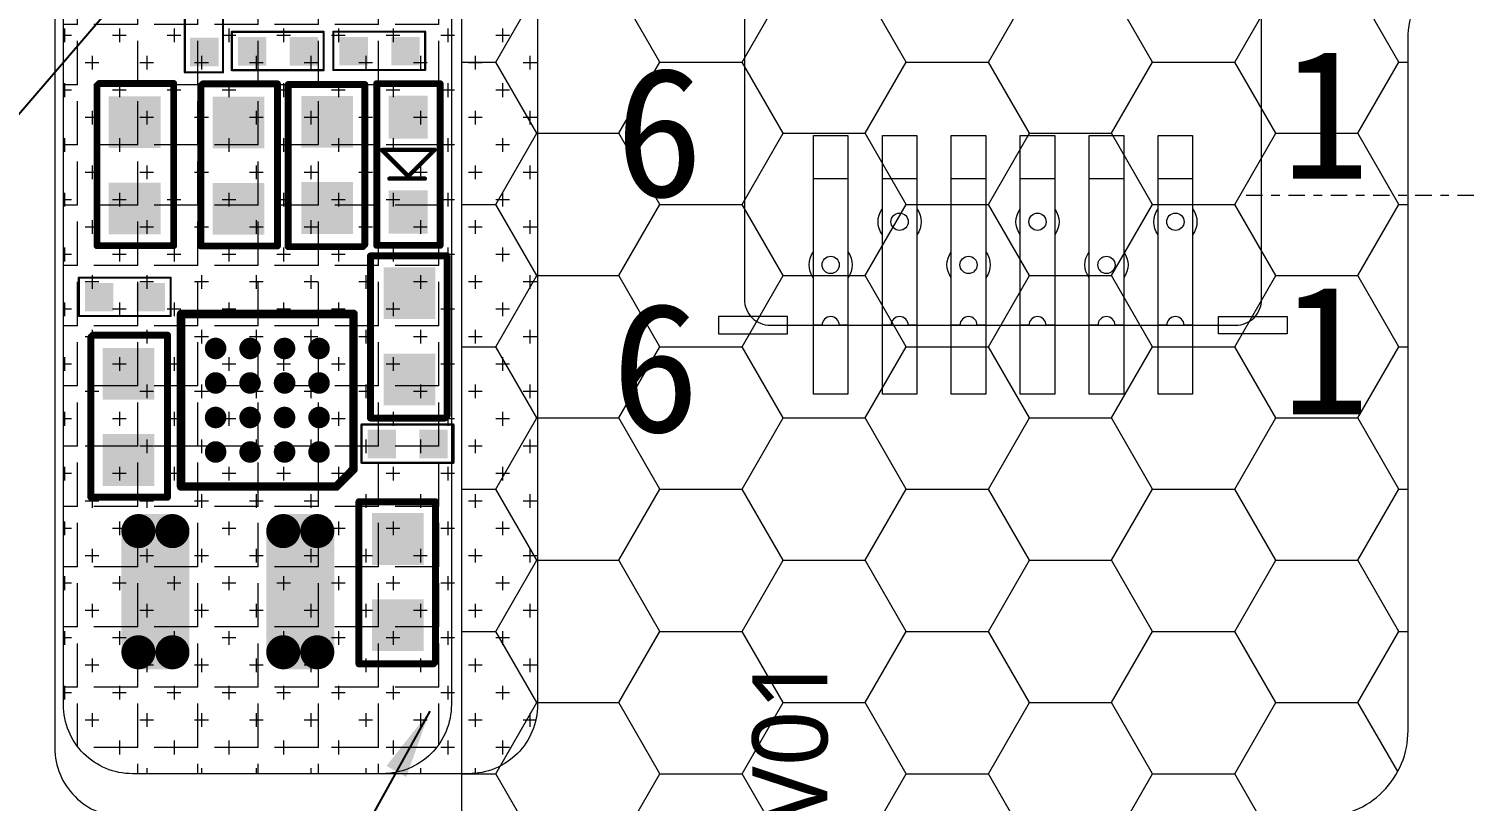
# Model space of a CAD drawing. Header units: millimetres. Extents: x 2674 to 3449, y -296 to 185.
# Drawn here: x 3237.37 to 3254.02, y -189.22 to -180.26 of the extents above; entities that cross this region are included whole.
import ezdxf

# ---------------------------------------------------------------- set-up
doc = ezdxf.new("R2010")
doc.units = ezdxf.units.MM
doc.linetypes.add('CENTER2', pattern=[28.575, 19.05, -3.175, 3.175, -3.175])
doc.layers.get('0').update_dxf_attribs({"lineweight": 5})
doc.layers.get('Defpoints').update_dxf_attribs({"lineweight": 5})
for name, color, linetype, lineweight in [('DIM', 3, 'Continuous', 5), ('EMI', 5, 'Continuous', 5), ('FPC', 50, 'Continuous', 5), ('MFPC', 2, 'Continuous', 5), ('TAPE', 90, 'Continuous', 5), ('TFPC', 50, 'Continuous', 5), ('图框', 7, 'Continuous', 5)]:
    doc.layers.add(name, color=color, linetype=linetype, lineweight=lineweight)
for name, color, linetype in [('TOPLAYER', 1, 'Continuous'), ('TOPOVERLAY', 2, 'Continuous'), ('TOPPASTE', 8, 'Continuous'), ('TOPSOLDER', 216, 'Continuous')]:
    doc.layers.add(name, color=color, linetype=linetype)
doc.styles.add('RD', font='ROMAND.shx', dxfattribs={"width": 0.8})
doc.styles.add('汉字', font='SimSun.ttf')
doc.dimstyles.new('DIM', dxfattribs={"dimtxt": 0.8, "dimasz": 0.8, "dimexe": 0, "dimexo": 0.5, "dimgap": 0.11, "dimtad": 0, "dimzin": 1, "dimdsep": 46, "dimtxsty": 'RD', "dimcen": 0, "dimclrd": 256, "dimclre": 256, "dimclrt": 256, "dimadec": 0, "dimazin": 0, "dimtm": 1e-09, "dimtfac": 1, "dimtofl": 0, "dimtmove": 0, "dimatfit": 3, "dimfxl": 1, "dimlwe": -1, "dimarcsym": 0})
pattern_1 = [(0, (574.946, 0), (0, 6.985), [5.08, -1.905]), (90, (574.946, 0), (-6.985, 4e-16), [5.08, -1.905])]

# ---------------------------------------------------------------- blocks, each defined once
blk = doc.blocks.new('*D258')
at = {"layer": 'Defpoints', "color": 0, "lineweight": 5, "transparency": 16777216}
for p in [(3218.785, -164.577), (3245.244, -164.577), (3251.596, -203.899)]:
    blk.add_point(p, dxfattribs=at)
at = {"layer": 'DIM', "transparency": 16777216}
for p, q in [((3244.744, -164.577), (3218.785, -164.577)), ((3251.096, -203.899), (3218.785, -203.899))]:
    blk.add_line(p, q, dxfattribs=at)
at = {"layer": 'DIM', "lineweight": -2, "transparency": 16777216}
for p, q in [((3218.785, -165.377), (3218.785, -176.927)), ((3218.785, -203.099), (3218.785, -184.507))]:
    blk.add_line(p, q, dxfattribs=at)
at = {"layer": 'DIM', "lineweight": 5, "transparency": 16777216}
for points in [[(3218.651, -165.377), (3218.918, -165.377), (3218.785, -164.577)], [(3218.651, -203.099), (3218.918, -203.099), (3218.785, -203.899)]]:
    blk.add_solid(points, dxfattribs=at)
at = {"layer": 'DIM', "lineweight": 5, "transparency": 16777216, "insert": (3218.785, -180.717), "char_height": 1.2, "attachment_point": 5, "rotation": 90, "style": 'RD'}
blk.add_mtext('39.32±0.5', dxfattribs=at)
blk = doc.blocks.new('R178MQK-026-TFPC-V01-A')
at = {"layer": 'FPC', "lineweight": 5}
for points in [[(2666.455, -183.15, -0.333333), (2666.455, -182.85), (2666.455, -182), (2666.855, -182), (2666.855, -182.85, -0.333333), (2666.855, -183.15), (2666.855, -183.7), (2666.755, -183.7, 1), (2666.555, -183.7), (2666.455, -183.7)], [(2668.055, -183.15, -0.333333), (2668.055, -182.85), (2668.055, -182), (2668.455, -182), (2668.455, -182.85, -0.333333), (2668.455, -183.15), (2668.455, -183.7), (2668.355, -183.7, 1), (2668.155, -183.7), (2668.055, -183.7)], [(2669.655, -183.15, -0.333333), (2669.655, -182.85), (2669.655, -182), (2670.055, -182), (2670.055, -182.85, -0.333333), (2670.055, -183.15), (2670.055, -183.7), (2669.955, -183.7, 1), (2669.755, -183.7), (2669.655, -183.7)]]:
    blk.add_lwpolyline(points, format="xyb", close=True, dxfattribs=at)
for points in [[(2667.28, -183.7), (2667.355, -183.7), (2667.255, -183.7), (2667.255, -182.65, -0.333333), (2667.255, -182.35), (2667.255, -182), (2667.655, -182), (2667.655, -182.35, -0.333333), (2667.655, -182.65), (2667.655, -183.7), (2667.555, -183.7, 1), (2667.355, -183.7)], [(2668.88, -183.7), (2668.955, -183.7), (2668.855, -183.7), (2668.855, -182.65, -0.333333), (2668.855, -182.35), (2668.855, -182), (2669.255, -182), (2669.255, -182.35, -0.333333), (2669.255, -182.65), (2669.255, -183.7), (2669.155, -183.7, 1), (2668.955, -183.7)], [(2670.48, -183.7), (2670.555, -183.7), (2670.455, -183.7), (2670.455, -182.65, -0.333333), (2670.455, -182.35), (2670.455, -182), (2670.855, -182), (2670.855, -182.35, -0.333333), (2670.855, -182.65), (2670.855, -183.7), (2670.755, -183.7, 1), (2670.555, -183.7)]]:
    blk.add_lwpolyline(points, format="xyb", dxfattribs=at)
blk.add_lwpolyline([(2670.83, -183.7), (2670.755, -183.7)], close=True, dxfattribs=at)
for centre in [(2667.455, -182.5), (2669.055, -182.5), (2670.655, -182.5), (2666.655, -183), (2668.255, -183), (2669.855, -183)]:
    blk.add_circle(centre, 0.1, dxfattribs=at)
at = {"layer": 'TFPC'}
blk.add_lwpolyline([(2665.655, -168.62), (2665.655, -183.4, 0.414214), (2665.955, -183.7), (2671.355, -183.7, 0.414214), (2671.655, -183.4), (2671.655, -174.62, -0.414214), (2672.655, -173.62), (2677.46, -173.62, 0.208272)], format="xyb", dxfattribs=at)
at = {"layer": '图框', "color": 1, "lineweight": 5, "style": '汉字'}
for s, p in [('1', (2671.887, -182.001)), ('6', (2664.157, -182.209))]:
    blk.add_text(s, height=1.5, dxfattribs=at).set_placement(p)
blk = doc.blocks.new('0201_3')
at = {"layer": 'TOPLAYER'}
for points in [[(0.164998, -0.165001), (0.164998, 0.165001), (-0.164998, -0.165001), (-0.164998, 0.165001)], [(0.764997, -0.165001), (0.764997, 0.165001), (0.435, -0.165001), (0.435, 0.165001)]]:
    blk.add_solid(points, dxfattribs=at)
at = {"layer": 'TOPOVERLAY', "const_width": 0.025001}
for points in [[(-0.23, -0.217), (-0.23, 0.225999)], [(-0.23, 0.225999), (-0.181, 0.225999)], [(-0.18, 0.225999), (0.836, 0.225999)], [(0.836, -0.217), (0.836, 0.225999)], [(-0.23, -0.217), (0.836, -0.217)]]:
    blk.add_lwpolyline(points, dxfattribs=at)
at = {"layer": 'TOPOVERLAY', "const_width": 0.012499}
for points in [[(-0.23625, 0.225999, 1), (-0.223749, 0.225999, 1)], [(-0.23625, 0.225999, 1), (-0.223749, 0.225999, 1)], [(-0.187251, 0.225999, 1), (-0.174749, 0.225999, 1)], [(-0.186251, 0.225999, 1), (-0.173749, 0.225999, 1)], [(0.829749, 0.225999, 1), (0.842251, 0.225999, 1)], [(0.829749, 0.225999, 1), (0.842251, 0.225999, 1)], [(-0.23625, -0.217, 1), (-0.223749, -0.217, 1)], [(-0.23625, -0.217, 1), (-0.223749, -0.217, 1)], [(0.829749, -0.217, 1), (0.842251, -0.217, 1)], [(0.829749, -0.217, 1), (0.842251, -0.217, 1)]]:
    blk.add_lwpolyline(points, format="xyb", close=True, dxfattribs=at)
at = {"layer": 'TOPPASTE'}
for points in [[(0.164998, -0.165001), (0.164998, 0.165001), (-0.164998, -0.165001), (-0.164998, 0.165001)], [(0.764997, -0.165001), (0.764997, 0.165001), (0.435, -0.165001), (0.435, 0.165001)]]:
    blk.add_solid(points, dxfattribs=at)
at = {"layer": 'TOPSOLDER'}
for points in [[(0.164998, -0.165001), (0.164998, 0.165001), (-0.164998, -0.165001), (-0.164998, 0.165001)], [(0.764997, -0.165001), (0.764997, 0.165001), (0.435, -0.165001), (0.435, 0.165001)]]:
    blk.add_solid(points, dxfattribs=at)
blk = doc.blocks.new('0201_5')
at = {"layer": 'TOPLAYER'}
for points in [[(0.164998, -0.165001), (0.164998, 0.165001), (-0.164998, -0.165001), (-0.164998, 0.165001)], [(0.764997, -0.165001), (0.764997, 0.165001), (0.435, -0.165001), (0.435, 0.165001)]]:
    blk.add_solid(points, dxfattribs=at)
at = {"layer": 'TOPOVERLAY', "const_width": 0.025001}
for points in [[(-0.23, -0.217), (-0.23, 0.225999)], [(-0.23, 0.225999), (-0.181, 0.225999)], [(-0.18, 0.225999), (0.836, 0.225999)], [(0.836, -0.217), (0.836, 0.225999)], [(-0.23, -0.217), (0.836, -0.217)]]:
    blk.add_lwpolyline(points, dxfattribs=at)
at = {"layer": 'TOPOVERLAY', "const_width": 0.012499}
for points in [[(-0.23625, 0.225999, 1), (-0.223749, 0.225999, 1)], [(-0.23625, 0.225999, 1), (-0.223749, 0.225999, 1)], [(-0.187251, 0.225999, 1), (-0.174749, 0.225999, 1)], [(-0.186251, 0.225999, 1), (-0.173749, 0.225999, 1)], [(0.829749, 0.225999, 1), (0.842251, 0.225999, 1)], [(0.829749, 0.225999, 1), (0.842251, 0.225999, 1)], [(-0.23625, -0.217, 1), (-0.223749, -0.217, 1)], [(-0.23625, -0.217, 1), (-0.223749, -0.217, 1)], [(0.829749, -0.217, 1), (0.842251, -0.217, 1)], [(0.829749, -0.217, 1), (0.842251, -0.217, 1)]]:
    blk.add_lwpolyline(points, format="xyb", close=True, dxfattribs=at)
at = {"layer": 'TOPPASTE'}
for points in [[(0.164998, -0.165001), (0.164998, 0.165001), (-0.164998, -0.165001), (-0.164998, 0.165001)], [(0.764997, -0.165001), (0.764997, 0.165001), (0.435, -0.165001), (0.435, 0.165001)]]:
    blk.add_solid(points, dxfattribs=at)
at = {"layer": 'TOPSOLDER'}
for points in [[(0.164998, -0.165001), (0.164998, 0.165001), (-0.164998, -0.165001), (-0.164998, 0.165001)], [(0.764997, -0.165001), (0.764997, 0.165001), (0.435, -0.165001), (0.435, 0.165001)]]:
    blk.add_solid(points, dxfattribs=at)
blk = doc.blocks.new('DIODE_SCHOTTKY_6')
at = {"layer": 'TOPLAYER'}
for points in [[(-0.249999, -0.224998), (0.249999, -0.224998), (-0.249999, 0.224998), (0.249999, 0.224998)], [(0.849998, -0.224998), (1.349997, -0.224998), (0.849998, 0.224998), (1.349997, 0.224998)]]:
    blk.add_solid(points, dxfattribs=at)
at = {"layer": 'TOPOVERLAY'}
for points, const_width in [([(-0.387835, -0.37039), (-0.387835, 0.364609)], 0.08001), ([(1.486865, 0.364609), (-0.387835, 0.364609)], 0.08001), ([(1.486865, -0.37039), (1.486865, 0.364609)], 0.08001), ([(0.686186, -0.001069), (0.380865, 0.304251)], 0.05), ([(0.380865, -0.30639), (0.380865, 0.304251)], 0.05), ([(0.713064, -0.19479), (0.713064, 0.218011)], 0.05), ([(0.379265, -0.30799), (0.686186, -0.001069)], 0.05), ([(1.486865, -0.37039), (-0.387835, -0.37039)], 0.08001)]:
    blk.add_lwpolyline(points, dxfattribs=dict(at, const_width=const_width))
for points, const_width in [([(-0.407838, 0.364609, 1), (-0.367833, 0.364609, 1)], 0.040005), ([(-0.407838, 0.364609, 1), (-0.367833, 0.364609, 1)], 0.040005), ([(1.466863, 0.364609, 1), (1.506868, 0.364609, 1)], 0.040005), ([(1.466863, 0.364609, 1), (1.506868, 0.364609, 1)], 0.040005), ([(0.368366, 0.304251, 1), (0.393365, 0.304251, 1)], 0.024999), ([(0.368366, 0.304251, 1), (0.393365, 0.304251, 1)], 0.024999), ([(0.700565, 0.218011, 1), (0.725564, 0.218011, 1)], 0.024999), ([(0.673687, -0.001069, 1), (0.698685, -0.001069, 1)], 0.024999), ([(0.673687, -0.001069, 1), (0.698685, -0.001069, 1)], 0.024999), ([(-0.407838, -0.37039, 1), (-0.367833, -0.37039, 1)], 0.040005), ([(-0.407838, -0.37039, 1), (-0.367833, -0.37039, 1)], 0.040005), ([(0.366766, -0.30799, 1), (0.391765, -0.30799, 1)], 0.024999), ([(0.368366, -0.30639, 1), (0.393365, -0.30639, 1)], 0.024999), ([(0.700565, -0.19479, 1), (0.725564, -0.19479, 1)], 0.024999), ([(1.466863, -0.37039, 1), (1.506868, -0.37039, 1)], 0.040005), ([(1.466863, -0.37039, 1), (1.506868, -0.37039, 1)], 0.040005)]:
    blk.add_lwpolyline(points, format="xyb", close=True, dxfattribs=dict(at, const_width=const_width))
at = {"layer": 'TOPPASTE'}
for points in [[(-0.249999, -0.224998), (0.249999, -0.224998), (-0.249999, 0.224998), (0.249999, 0.224998)], [(0.849998, -0.224998), (1.349997, -0.224998), (0.849998, 0.224998), (1.349997, 0.224998)]]:
    blk.add_solid(points, dxfattribs=at)
at = {"layer": 'TOPSOLDER'}
for points in [[(-0.249999, -0.224998), (0.249999, -0.224998), (-0.249999, 0.224998), (0.249999, 0.224998)], [(0.849998, -0.224998), (1.349997, -0.224998), (0.849998, 0.224998), (1.349997, 0.224998)]]:
    blk.add_solid(points, dxfattribs=at)
blk = doc.blocks.new('0201_9')
at = {"layer": 'TOPLAYER'}
for points in [[(0.164998, -0.165001), (0.164998, 0.165001), (-0.164998, -0.165001), (-0.164998, 0.165001)], [(0.764997, -0.165001), (0.764997, 0.165001), (0.435, -0.165001), (0.435, 0.165001)]]:
    blk.add_solid(points, dxfattribs=at)
at = {"layer": 'TOPOVERLAY', "const_width": 0.025001}
for points in [[(-0.23, -0.217), (-0.23, 0.225999)], [(-0.23, 0.225999), (-0.181, 0.225999)], [(-0.18, 0.225999), (0.836, 0.225999)], [(0.836, -0.217), (0.836, 0.225999)], [(-0.23, -0.217), (0.836, -0.217)]]:
    blk.add_lwpolyline(points, dxfattribs=at)
at = {"layer": 'TOPOVERLAY', "const_width": 0.012499}
for points in [[(-0.23625, 0.225999, 1), (-0.223749, 0.225999, 1)], [(-0.23625, 0.225999, 1), (-0.223749, 0.225999, 1)], [(-0.187251, 0.225999, 1), (-0.174749, 0.225999, 1)], [(-0.186251, 0.225999, 1), (-0.173749, 0.225999, 1)], [(0.829749, 0.225999, 1), (0.842251, 0.225999, 1)], [(0.829749, 0.225999, 1), (0.842251, 0.225999, 1)], [(-0.23625, -0.217, 1), (-0.223749, -0.217, 1)], [(-0.23625, -0.217, 1), (-0.223749, -0.217, 1)], [(0.829749, -0.217, 1), (0.842251, -0.217, 1)], [(0.829749, -0.217, 1), (0.842251, -0.217, 1)]]:
    blk.add_lwpolyline(points, format="xyb", close=True, dxfattribs=at)
at = {"layer": 'TOPPASTE'}
for points in [[(0.164998, -0.165001), (0.164998, 0.165001), (-0.164998, -0.165001), (-0.164998, 0.165001)], [(0.764997, -0.165001), (0.764997, 0.165001), (0.435, -0.165001), (0.435, 0.165001)]]:
    blk.add_solid(points, dxfattribs=at)
at = {"layer": 'TOPSOLDER'}
for points in [[(0.164998, -0.165001), (0.164998, 0.165001), (-0.164998, -0.165001), (-0.164998, 0.165001)], [(0.764997, -0.165001), (0.764997, 0.165001), (0.435, -0.165001), (0.435, 0.165001)]]:
    blk.add_solid(points, dxfattribs=at)
blk = doc.blocks.new('0201_17')
at = {"layer": 'TOPLAYER'}
for points in [[(0.164998, -0.165001), (0.164998, 0.165001), (-0.164998, -0.165001), (-0.164998, 0.165001)], [(0.764997, -0.165001), (0.764997, 0.165001), (0.435, -0.165001), (0.435, 0.165001)]]:
    blk.add_solid(points, dxfattribs=at)
at = {"layer": 'TOPOVERLAY', "const_width": 0.025001}
for points in [[(-0.181, 0.225999), (-0.23, 0.225999)], [(-0.23, 0.225999), (-0.23, -0.217)], [(0.836, 0.225999), (-0.18, 0.225999)], [(0.836, 0.225999), (0.836, -0.217)], [(0.836, -0.217), (-0.23, -0.217)]]:
    blk.add_lwpolyline(points, dxfattribs=at)
at = {"layer": 'TOPOVERLAY', "const_width": 0.012499}
for points in [[(-0.23625, 0.225999, 1), (-0.223749, 0.225999, 1)], [(-0.23625, 0.225999, 1), (-0.223749, 0.225999, 1)], [(-0.187251, 0.225999, 1), (-0.174749, 0.225999, 1)], [(-0.186251, 0.225999, 1), (-0.173749, 0.225999, 1)], [(0.829749, 0.225999, 1), (0.842251, 0.225999, 1)], [(0.829749, 0.225999, 1), (0.842251, 0.225999, 1)], [(-0.23625, -0.217, 1), (-0.223749, -0.217, 1)], [(-0.23625, -0.217, 1), (-0.223749, -0.217, 1)], [(0.829749, -0.217, 1), (0.842251, -0.217, 1)], [(0.829749, -0.217, 1), (0.842251, -0.217, 1)]]:
    blk.add_lwpolyline(points, format="xyb", close=True, dxfattribs=at)
at = {"layer": 'TOPPASTE'}
for points in [[(0.164998, -0.165001), (0.164998, 0.165001), (-0.164998, -0.165001), (-0.164998, 0.165001)], [(0.764997, -0.165001), (0.764997, 0.165001), (0.435, -0.165001), (0.435, 0.165001)]]:
    blk.add_solid(points, dxfattribs=at)
at = {"layer": 'TOPSOLDER'}
for points in [[(0.164998, -0.165001), (0.164998, 0.165001), (-0.164998, -0.165001), (-0.164998, 0.165001)], [(0.764997, -0.165001), (0.764997, 0.165001), (0.435, -0.165001), (0.435, 0.165001)]]:
    blk.add_solid(points, dxfattribs=at)
blk = doc.blocks.new('0402S_24')
at = {"layer": 'TOPLAYER'}
for points in [[(-0.248054, 0.305189), (-0.848053, 0.305189), (-0.248054, -0.29481), (-0.848053, -0.29481)], [(0.751944, 0.305189), (0.151945, 0.305189), (0.751944, -0.29481), (0.151945, -0.29481)]]:
    blk.add_solid(points, dxfattribs=at)
at = {"layer": 'TOPOVERLAY', "const_width": 0.08001}
for points in [[(-0.979853, -0.431411), (-0.979853, 0.457589)], [(0.899747, 0.457589), (-0.979853, 0.457589)], [(0.899747, -0.406011), (0.899747, 0.457589)], [(0.874347, -0.431411), (-0.979853, -0.431411)], [(0.874347, -0.431411), (0.899747, -0.406011)]]:
    blk.add_lwpolyline(points, dxfattribs=at)
at = {"layer": 'TOPOVERLAY', "const_width": 0.040005}
for points in [[(-0.999856, 0.457589, 1), (-0.959851, 0.457589, 1)], [(-0.999856, 0.457589, 1), (-0.959851, 0.457589, 1)], [(0.879744, 0.457589, 1), (0.919749, 0.457589, 1)], [(0.879744, 0.457589, 1), (0.919749, 0.457589, 1)], [(-0.999856, -0.431411, 1), (-0.959851, -0.431411, 1)], [(-0.999856, -0.431411, 1), (-0.959851, -0.431411, 1)], [(0.854344, -0.431411, 1), (0.894349, -0.431411, 1)], [(0.854344, -0.431411, 1), (0.894349, -0.431411, 1)], [(0.879744, -0.406011, 1), (0.919749, -0.406011, 1)], [(0.879744, -0.406011, 1), (0.919749, -0.406011, 1)]]:
    blk.add_lwpolyline(points, format="xyb", close=True, dxfattribs=at)
at = {"layer": 'TOPPASTE'}
for points in [[(-0.248054, 0.305189), (-0.848053, 0.305189), (-0.248054, -0.29481), (-0.848053, -0.29481)], [(0.751944, 0.305189), (0.151945, 0.305189), (0.751944, -0.29481), (0.151945, -0.29481)]]:
    blk.add_solid(points, dxfattribs=at)
at = {"layer": 'TOPSOLDER'}
for points in [[(-0.248054, 0.305189), (-0.848053, 0.305189), (-0.248054, -0.29481), (-0.848053, -0.29481)], [(0.751944, 0.305189), (0.151945, 0.305189), (0.751944, -0.29481), (0.151945, -0.29481)]]:
    blk.add_solid(points, dxfattribs=at)
blk = doc.blocks.new('0201_25')
at = {"layer": 'TOPLAYER'}
for points in [[(0.164998, -0.165001), (0.164998, 0.165001), (-0.164998, -0.165001), (-0.164998, 0.165001)], [(0.764997, -0.165001), (0.764997, 0.165001), (0.435, -0.165001), (0.435, 0.165001)]]:
    blk.add_solid(points, dxfattribs=at)
at = {"layer": 'TOPOVERLAY', "const_width": 0.025001}
for points in [[(-0.23, 0.225999), (-0.181, 0.225999)], [(-0.23, -0.217), (-0.23, 0.225999)], [(-0.18, 0.225999), (0.836, 0.225999)], [(0.836, -0.217), (0.836, 0.225999)], [(-0.23, -0.217), (0.836, -0.217)]]:
    blk.add_lwpolyline(points, dxfattribs=at)
at = {"layer": 'TOPOVERLAY', "const_width": 0.012499}
for points in [[(-0.23625, 0.225999, 1), (-0.223749, 0.225999, 1)], [(-0.23625, 0.225999, 1), (-0.223749, 0.225999, 1)], [(-0.187251, 0.225999, 1), (-0.174749, 0.225999, 1)], [(-0.186251, 0.225999, 1), (-0.173749, 0.225999, 1)], [(0.829749, 0.225999, 1), (0.842251, 0.225999, 1)], [(0.829749, 0.225999, 1), (0.842251, 0.225999, 1)], [(-0.23625, -0.217, 1), (-0.223749, -0.217, 1)], [(-0.23625, -0.217, 1), (-0.223749, -0.217, 1)], [(0.829749, -0.217, 1), (0.842251, -0.217, 1)], [(0.829749, -0.217, 1), (0.842251, -0.217, 1)]]:
    blk.add_lwpolyline(points, format="xyb", close=True, dxfattribs=at)
at = {"layer": 'TOPPASTE'}
for points in [[(0.164998, -0.165001), (0.164998, 0.165001), (-0.164998, -0.165001), (-0.164998, 0.165001)], [(0.764997, -0.165001), (0.764997, 0.165001), (0.435, -0.165001), (0.435, 0.165001)]]:
    blk.add_solid(points, dxfattribs=at)
at = {"layer": 'TOPSOLDER'}
for points in [[(0.164998, -0.165001), (0.164998, 0.165001), (-0.164998, -0.165001), (-0.164998, 0.165001)], [(0.764997, -0.165001), (0.764997, 0.165001), (0.435, -0.165001), (0.435, 0.165001)]]:
    blk.add_solid(points, dxfattribs=at)
blk = doc.blocks.new('0402S_26')
at = {"layer": 'TOPLAYER'}
for points in [[(-0.248054, 0.305189), (-0.848053, 0.305189), (-0.248054, -0.29481), (-0.848053, -0.29481)], [(0.751944, 0.305189), (0.151945, 0.305189), (0.751944, -0.29481), (0.151945, -0.29481)]]:
    blk.add_solid(points, dxfattribs=at)
at = {"layer": 'TOPOVERLAY', "const_width": 0.08001}
for points in [[(-0.979853, -0.431411), (-0.979853, 0.457589)], [(0.899747, 0.457589), (-0.979853, 0.457589)], [(0.899747, -0.406011), (0.899747, 0.457589)], [(0.874347, -0.431411), (-0.979853, -0.431411)], [(0.874347, -0.431411), (0.899747, -0.406011)]]:
    blk.add_lwpolyline(points, dxfattribs=at)
at = {"layer": 'TOPOVERLAY', "const_width": 0.040005}
for points in [[(-0.999856, 0.457589, 1), (-0.959851, 0.457589, 1)], [(-0.999856, 0.457589, 1), (-0.959851, 0.457589, 1)], [(0.879744, 0.457589, 1), (0.919749, 0.457589, 1)], [(0.879744, 0.457589, 1), (0.919749, 0.457589, 1)], [(-0.999856, -0.431411, 1), (-0.959851, -0.431411, 1)], [(-0.999856, -0.431411, 1), (-0.959851, -0.431411, 1)], [(0.854344, -0.431411, 1), (0.894349, -0.431411, 1)], [(0.854344, -0.431411, 1), (0.894349, -0.431411, 1)], [(0.879744, -0.406011, 1), (0.919749, -0.406011, 1)], [(0.879744, -0.406011, 1), (0.919749, -0.406011, 1)]]:
    blk.add_lwpolyline(points, format="xyb", close=True, dxfattribs=at)
at = {"layer": 'TOPPASTE'}
for points in [[(-0.248054, 0.305189), (-0.848053, 0.305189), (-0.248054, -0.29481), (-0.848053, -0.29481)], [(0.751944, 0.305189), (0.151945, 0.305189), (0.751944, -0.29481), (0.151945, -0.29481)]]:
    blk.add_solid(points, dxfattribs=at)
at = {"layer": 'TOPSOLDER'}
for points in [[(-0.248054, 0.305189), (-0.848053, 0.305189), (-0.248054, -0.29481), (-0.848053, -0.29481)], [(0.751944, 0.305189), (0.151945, 0.305189), (0.751944, -0.29481), (0.151945, -0.29481)]]:
    blk.add_solid(points, dxfattribs=at)
blk = doc.blocks.new('0402S_27')
at = {"layer": 'TOPLAYER'}
for points in [[(-0.248054, 0.305189), (-0.848053, 0.305189), (-0.248054, -0.29481), (-0.848053, -0.29481)], [(0.751944, 0.305189), (0.151945, 0.305189), (0.751944, -0.29481), (0.151945, -0.29481)]]:
    blk.add_solid(points, dxfattribs=at)
at = {"layer": 'TOPOVERLAY', "const_width": 0.08001}
for points in [[(-0.979853, -0.431411), (-0.979853, 0.457589)], [(0.899747, 0.457589), (-0.979853, 0.457589)], [(0.899747, -0.406011), (0.899747, 0.457589)], [(0.874347, -0.431411), (-0.979853, -0.431411)], [(0.874347, -0.431411), (0.899747, -0.406011)]]:
    blk.add_lwpolyline(points, dxfattribs=at)
at = {"layer": 'TOPOVERLAY', "const_width": 0.040005}
for points in [[(-0.999856, 0.457589, 1), (-0.959851, 0.457589, 1)], [(-0.999856, 0.457589, 1), (-0.959851, 0.457589, 1)], [(0.879744, 0.457589, 1), (0.919749, 0.457589, 1)], [(0.879744, 0.457589, 1), (0.919749, 0.457589, 1)], [(-0.999856, -0.431411, 1), (-0.959851, -0.431411, 1)], [(-0.999856, -0.431411, 1), (-0.959851, -0.431411, 1)], [(0.854344, -0.431411, 1), (0.894349, -0.431411, 1)], [(0.854344, -0.431411, 1), (0.894349, -0.431411, 1)], [(0.879744, -0.406011, 1), (0.919749, -0.406011, 1)], [(0.879744, -0.406011, 1), (0.919749, -0.406011, 1)]]:
    blk.add_lwpolyline(points, format="xyb", close=True, dxfattribs=at)
at = {"layer": 'TOPPASTE'}
for points in [[(-0.248054, 0.305189), (-0.848053, 0.305189), (-0.248054, -0.29481), (-0.848053, -0.29481)], [(0.751944, 0.305189), (0.151945, 0.305189), (0.751944, -0.29481), (0.151945, -0.29481)]]:
    blk.add_solid(points, dxfattribs=at)
at = {"layer": 'TOPSOLDER'}
for points in [[(-0.248054, 0.305189), (-0.848053, 0.305189), (-0.248054, -0.29481), (-0.848053, -0.29481)], [(0.751944, 0.305189), (0.151945, 0.305189), (0.751944, -0.29481), (0.151945, -0.29481)]]:
    blk.add_solid(points, dxfattribs=at)
blk = doc.blocks.new('0402S_28')
at = {"layer": 'TOPLAYER'}
for points in [[(-0.248054, 0.305189), (-0.848053, 0.305189), (-0.248054, -0.29481), (-0.848053, -0.29481)], [(0.751944, 0.305189), (0.151945, 0.305189), (0.751944, -0.29481), (0.151945, -0.29481)]]:
    blk.add_solid(points, dxfattribs=at)
at = {"layer": 'TOPOVERLAY', "const_width": 0.08001}
for points in [[(-0.979853, 0.457589), (-0.979853, -0.431411)], [(-0.979853, 0.457589), (0.899747, 0.457589)], [(0.899747, 0.457589), (0.899747, -0.406011)], [(-0.979853, -0.431411), (0.874347, -0.431411)], [(0.899747, -0.406011), (0.874347, -0.431411)]]:
    blk.add_lwpolyline(points, dxfattribs=at)
at = {"layer": 'TOPOVERLAY', "const_width": 0.040005}
for points in [[(-0.999856, 0.457589, 1), (-0.959851, 0.457589, 1)], [(-0.999856, 0.457589, 1), (-0.959851, 0.457589, 1)], [(0.879744, 0.457589, 1), (0.919749, 0.457589, 1)], [(0.879744, 0.457589, 1), (0.919749, 0.457589, 1)], [(-0.999856, -0.431411, 1), (-0.959851, -0.431411, 1)], [(-0.999856, -0.431411, 1), (-0.959851, -0.431411, 1)], [(0.854344, -0.431411, 1), (0.894349, -0.431411, 1)], [(0.854344, -0.431411, 1), (0.894349, -0.431411, 1)], [(0.879744, -0.406011, 1), (0.919749, -0.406011, 1)], [(0.879744, -0.406011, 1), (0.919749, -0.406011, 1)]]:
    blk.add_lwpolyline(points, format="xyb", close=True, dxfattribs=at)
at = {"layer": 'TOPPASTE'}
for points in [[(-0.248054, 0.305189), (-0.848053, 0.305189), (-0.248054, -0.29481), (-0.848053, -0.29481)], [(0.751944, 0.305189), (0.151945, 0.305189), (0.751944, -0.29481), (0.151945, -0.29481)]]:
    blk.add_solid(points, dxfattribs=at)
at = {"layer": 'TOPSOLDER'}
for points in [[(-0.248054, 0.305189), (-0.848053, 0.305189), (-0.248054, -0.29481), (-0.848053, -0.29481)], [(0.751944, 0.305189), (0.151945, 0.305189), (0.751944, -0.29481), (0.151945, -0.29481)]]:
    blk.add_solid(points, dxfattribs=at)
blk = doc.blocks.new('0402S_29')
at = {"layer": 'TOPLAYER'}
for points in [[(-0.248054, 0.305189), (-0.848053, 0.305189), (-0.248054, -0.29481), (-0.848053, -0.29481)], [(0.751944, 0.305189), (0.151945, 0.305189), (0.751944, -0.29481), (0.151945, -0.29481)]]:
    blk.add_solid(points, dxfattribs=at)
at = {"layer": 'TOPOVERLAY', "const_width": 0.08001}
for points in [[(-0.979853, 0.457589), (-0.979853, -0.431411)], [(-0.979853, 0.457589), (0.899747, 0.457589)], [(0.899747, 0.457589), (0.899747, -0.406011)], [(-0.979853, -0.431411), (0.874347, -0.431411)], [(0.899747, -0.406011), (0.874347, -0.431411)]]:
    blk.add_lwpolyline(points, dxfattribs=at)
at = {"layer": 'TOPOVERLAY', "const_width": 0.040005}
for points in [[(-0.999856, 0.457589, 1), (-0.959851, 0.457589, 1)], [(-0.999856, 0.457589, 1), (-0.959851, 0.457589, 1)], [(0.879744, 0.457589, 1), (0.919749, 0.457589, 1)], [(0.879744, 0.457589, 1), (0.919749, 0.457589, 1)], [(-0.999856, -0.431411, 1), (-0.959851, -0.431411, 1)], [(-0.999856, -0.431411, 1), (-0.959851, -0.431411, 1)], [(0.854344, -0.431411, 1), (0.894349, -0.431411, 1)], [(0.854344, -0.431411, 1), (0.894349, -0.431411, 1)], [(0.879744, -0.406011, 1), (0.919749, -0.406011, 1)], [(0.879744, -0.406011, 1), (0.919749, -0.406011, 1)]]:
    blk.add_lwpolyline(points, format="xyb", close=True, dxfattribs=at)
at = {"layer": 'TOPPASTE'}
for points in [[(-0.248054, 0.305189), (-0.848053, 0.305189), (-0.248054, -0.29481), (-0.848053, -0.29481)], [(0.751944, 0.305189), (0.151945, 0.305189), (0.751944, -0.29481), (0.151945, -0.29481)]]:
    blk.add_solid(points, dxfattribs=at)
at = {"layer": 'TOPSOLDER'}
for points in [[(-0.248054, 0.305189), (-0.848053, 0.305189), (-0.248054, -0.29481), (-0.848053, -0.29481)], [(0.751944, 0.305189), (0.151945, 0.305189), (0.751944, -0.29481), (0.151945, -0.29481)]]:
    blk.add_solid(points, dxfattribs=at)
blk = doc.blocks.new('0402S_30')
at = {"layer": 'TOPLAYER'}
for points in [[(-0.248054, 0.305189), (-0.848053, 0.305189), (-0.248054, -0.29481), (-0.848053, -0.29481)], [(0.751944, 0.305189), (0.151945, 0.305189), (0.751944, -0.29481), (0.151945, -0.29481)]]:
    blk.add_solid(points, dxfattribs=at)
at = {"layer": 'TOPOVERLAY', "const_width": 0.08001}
for points in [[(-0.979853, 0.457589), (0.899747, 0.457589)], [(-0.979853, 0.457589), (-0.979853, -0.431411)], [(0.899747, 0.457589), (0.899747, -0.406011)], [(-0.979853, -0.431411), (0.874347, -0.431411)], [(0.899747, -0.406011), (0.874347, -0.431411)]]:
    blk.add_lwpolyline(points, dxfattribs=at)
at = {"layer": 'TOPOVERLAY', "const_width": 0.040005}
for points in [[(-0.999856, 0.457589, 1), (-0.959851, 0.457589, 1)], [(-0.999856, 0.457589, 1), (-0.959851, 0.457589, 1)], [(0.879744, 0.457589, 1), (0.919749, 0.457589, 1)], [(0.879744, 0.457589, 1), (0.919749, 0.457589, 1)], [(-0.999856, -0.431411, 1), (-0.959851, -0.431411, 1)], [(-0.999856, -0.431411, 1), (-0.959851, -0.431411, 1)], [(0.854344, -0.431411, 1), (0.894349, -0.431411, 1)], [(0.854344, -0.431411, 1), (0.894349, -0.431411, 1)], [(0.879744, -0.406011, 1), (0.919749, -0.406011, 1)], [(0.879744, -0.406011, 1), (0.919749, -0.406011, 1)]]:
    blk.add_lwpolyline(points, format="xyb", close=True, dxfattribs=at)
at = {"layer": 'TOPPASTE'}
for points in [[(-0.248054, 0.305189), (-0.848053, 0.305189), (-0.248054, -0.29481), (-0.848053, -0.29481)], [(0.751944, 0.305189), (0.151945, 0.305189), (0.751944, -0.29481), (0.151945, -0.29481)]]:
    blk.add_solid(points, dxfattribs=at)
at = {"layer": 'TOPSOLDER'}
for points in [[(-0.248054, 0.305189), (-0.848053, 0.305189), (-0.248054, -0.29481), (-0.848053, -0.29481)], [(0.751944, 0.305189), (0.151945, 0.305189), (0.751944, -0.29481), (0.151945, -0.29481)]]:
    blk.add_solid(points, dxfattribs=at)
blk = doc.blocks.new('BGA16_4_33')
at = {"layer": 'TOPLAYER', "const_width": 0.124998}
for points in [[(-0.062499, 0, 1), (0.062499, 0, 1)], [(0.3375, 0, 1), (0.462498, 0, 1)], [(0.737499, 0, 1), (0.862498, 0, 1)], [(1.137498, 0, 1), (1.262497, 0, 1)], [(-0.062499, -0.399999, 1), (0.062499, -0.399999, 1)], [(0.3375, -0.399999, 1), (0.462498, -0.399999, 1)], [(0.737499, -0.399999, 1), (0.862498, -0.399999, 1)], [(1.137498, -0.399999, 1), (1.262497, -0.399999, 1)], [(-0.062499, -0.799998, 1), (0.062499, -0.799998, 1)], [(0.3375, -0.799998, 1), (0.462498, -0.799998, 1)], [(0.737499, -0.799998, 1), (0.862498, -0.799998, 1)], [(1.137498, -0.799998, 1), (1.262497, -0.799998, 1)], [(-0.062499, -1.199998, 1), (0.062499, -1.199998, 1)], [(0.3375, -1.199998, 1), (0.462498, -1.199998, 1)], [(0.737499, -1.199998, 1), (0.862498, -1.199998, 1)], [(1.137498, -1.199998, 1), (1.262497, -1.199998, 1)]]:
    blk.add_lwpolyline(points, format="xyb", close=True, dxfattribs=at)
at = {"layer": 'TOPOVERLAY', "const_width": 0.1}
for points in [[(-0.2, 0.399999), (-0.399999, 0.2)], [(-0.2, 0.399999), (1.599997, 0.399999)], [(1.599997, 0.399999), (1.599997, -1.599997)], [(-0.399999, 0.2), (-0.399999, -1.599997)], [(-0.399999, -1.599997), (1.599997, -1.599997)]]:
    blk.add_lwpolyline(points, dxfattribs=at)
at = {"layer": 'TOPOVERLAY', "const_width": 0.05}
for points in [[(-0.224998, 0.399999, 1), (-0.175001, 0.399999, 1)], [(-0.224998, 0.399999, 1), (-0.175001, 0.399999, 1)], [(1.574998, 0.399999, 1), (1.624995, 0.399999, 1)], [(1.574998, 0.399999, 1), (1.624995, 0.399999, 1)], [(-0.424998, 0.2, 1), (-0.375001, 0.2, 1)], [(-0.424998, 0.2, 1), (-0.375001, 0.2, 1)], [(-0.424998, -1.599997, 1), (-0.375001, -1.599997, 1)], [(-0.424998, -1.599997, 1), (-0.375001, -1.599997, 1)], [(1.574998, -1.599997, 1), (1.624995, -1.599997, 1)], [(1.574998, -1.599997, 1), (1.624995, -1.599997, 1)]]:
    blk.add_lwpolyline(points, format="xyb", close=True, dxfattribs=at)
at = {"layer": 'TOPPASTE', "const_width": 0.124998}
for points in [[(-0.062499, 0, 1), (0.062499, 0, 1)], [(0.3375, 0, 1), (0.462498, 0, 1)], [(0.737499, 0, 1), (0.862498, 0, 1)], [(1.137498, 0, 1), (1.262497, 0, 1)], [(-0.062499, -0.399999, 1), (0.062499, -0.399999, 1)], [(0.3375, -0.399999, 1), (0.462498, -0.399999, 1)], [(0.737499, -0.399999, 1), (0.862498, -0.399999, 1)], [(1.137498, -0.399999, 1), (1.262497, -0.399999, 1)], [(-0.062499, -0.799998, 1), (0.062499, -0.799998, 1)], [(0.3375, -0.799998, 1), (0.462498, -0.799998, 1)], [(0.737499, -0.799998, 1), (0.862498, -0.799998, 1)], [(1.137498, -0.799998, 1), (1.262497, -0.799998, 1)], [(-0.062499, -1.199998, 1), (0.062499, -1.199998, 1)], [(0.3375, -1.199998, 1), (0.462498, -1.199998, 1)], [(0.737499, -1.199998, 1), (0.862498, -1.199998, 1)], [(1.137498, -1.199998, 1), (1.262497, -1.199998, 1)]]:
    blk.add_lwpolyline(points, format="xyb", close=True, dxfattribs=at)
at = {"layer": 'TOPSOLDER', "const_width": 0.124998}
for points in [[(-0.062499, 0, 1), (0.062499, 0, 1)], [(0.3375, 0, 1), (0.462498, 0, 1)], [(0.737499, 0, 1), (0.862498, 0, 1)], [(1.137498, 0, 1), (1.262497, 0, 1)], [(-0.062499, -0.399999, 1), (0.062499, -0.399999, 1)], [(0.3375, -0.399999, 1), (0.462498, -0.399999, 1)], [(0.737499, -0.399999, 1), (0.862498, -0.399999, 1)], [(1.137498, -0.399999, 1), (1.262497, -0.399999, 1)], [(-0.062499, -0.799998, 1), (0.062499, -0.799998, 1)], [(0.3375, -0.799998, 1), (0.462498, -0.799998, 1)], [(0.737499, -0.799998, 1), (0.862498, -0.799998, 1)], [(1.137498, -0.799998, 1), (1.262497, -0.799998, 1)], [(-0.062499, -1.199998, 1), (0.062499, -1.199998, 1)], [(0.3375, -1.199998, 1), (0.462498, -1.199998, 1)], [(0.737499, -1.199998, 1), (0.862498, -1.199998, 1)], [(1.137498, -1.199998, 1), (1.262497, -1.199998, 1)]]:
    blk.add_lwpolyline(points, format="xyb", close=True, dxfattribs=at)
blk = doc.blocks.new('R178MQK-041-MFPC-V01-A')
at = {"lineweight": 5}
h = blk.add_hatch(dxfattribs=at)
h.set_pattern_fill('ANGLE', scale=0.1)
h.set_pattern_definition([(180, (5345.3093, 3e-14), (0, 0.6985), [0.508, -0.1905]), (90, (5345.3093, 3e-14), (0.6985, 4e-17), [0.508, -0.1905])])
edge = h.paths.add_edge_path()
edge.add_line((2657.755, -188.099), (2657.755, -172.985))
edge.add_arc((2658.555, -172.985), 0.8, 90, 180, ccw=False)
edge.add_line((2658.555, -172.185), (2661.455, -172.185))
edge.add_arc((2661.455, -172.985), 0.8, 0, 90, ccw=False)
edge.add_line((2662.255, -172.985), (2662.255, -188.099))
edge.add_arc((2661.455, -188.099), 0.8, 270, 360, ccw=False)
edge.add_line((2661.455, -188.899), (2658.555, -188.899))
edge.add_arc((2658.555, -188.099), 0.8, 180, 270, ccw=False)
h.paths.add_polyline_path([(2658.209, -173.903), (2661.889, -173.866), (2661.96, -180.962), (2658.28, -180.999)], flags=24)
h = blk.add_hatch(dxfattribs=at)
h.set_pattern_fill('ANSI32', color=251, scale=0.05)
edge = h.paths.add_edge_path()
edge.add_line((2662.654, -198.899), (2662.654, -189.399))
edge.add_line((2662.654, -189.399), (2667.654, -189.399))
edge.add_line((2667.654, -189.399), (2667.654, -195.899))
edge.add_arc((2670.654, -195.899), 3, 180, 270)
edge.add_line((2670.654, -198.899), (2672.504, -198.899))
edge.add_arc((2672.504, -195.899), 3, 270, 360)
edge.add_line((2675.504, -195.899), (2675.504, -184.541))
edge.add_arc((2674.904, -184.541), 0.6, 0, 4.13)
edge.add_line((2675.502, -184.498), (2680.505, -184.498))
edge.add_arc((2681.104, -184.541), 0.6, 175.87, 180)
edge.add_line((2680.504, -184.541), (2680.504, -198.899))
edge.add_arc((2675.504, -198.899), 5, -90, 0, ccw=False)
edge.add_line((2675.504, -203.899), (2667.654, -203.899))
edge.add_arc((2667.654, -198.899), 5, 180, 270, ccw=False)
at = {"layer": 'EMI', "lineweight": 5}
h = blk.add_hatch(dxfattribs=at)
h.set_pattern_fill('HONEY', color=5, scale=0.3)
edge = h.paths.add_edge_path()
edge.add_line((2681.945, -179.376), (2681.945, -177.577))
edge.add_line((2681.945, -177.577), (2662.373, -177.577))
edge.add_line((2662.373, -177.577), (2662.373, -189.704))
edge.add_arc((2661.654, -190.399), 1, 0, 44.0061, ccw=False)
edge.add_line((2662.654, -190.399), (2662.654, -198.899))
edge.add_arc((2667.654, -198.899), 5, 180, 270)
edge.add_line((2667.654, -203.899), (2675.504, -203.899))
edge.add_arc((2675.504, -198.899), 5, 270, 360)
edge.add_line((2680.504, -198.899), (2680.504, -184.541))
edge.add_arc((2681.104, -184.541), 0.6, 175.87, 180, ccw=False)
edge.add_line((2680.505, -184.498), (2675.502, -184.498))
edge.add_arc((2674.904, -184.541), 0.6, 0, 4.13, ccw=False)
edge.add_line((2675.504, -184.541), (2675.504, -195.899))
edge.add_arc((2672.504, -195.899), 3, -90, 0, ccw=False)
edge.add_line((2672.504, -198.899), (2670.654, -198.899))
edge.add_arc((2670.654, -195.899), 3, 180, 270, ccw=False)
edge.add_line((2667.654, -195.899), (2667.654, -190.399))
edge.add_arc((2668.654, -190.399), 1, 90, 180, ccw=False)
edge.add_line((2668.654, -189.399), (2672.354, -189.399))
edge.add_arc((2672.354, -188.399), 1, 270, 360)
edge.add_line((2673.354, -188.399), (2673.354, -180.376))
edge.add_arc((2674.354, -180.376), 1, 90, 180, ccw=False)
edge.add_line((2674.354, -179.376), (2681.945, -179.376))
at = {"layer": 'TAPE', "lineweight": 5}
h = blk.add_hatch(dxfattribs=at)
h.set_pattern_fill('CROSS', color=32, scale=0.05, angle=180)
edge = h.paths.add_edge_path()
edge.add_line((2657.755, -188.099), (2657.755, -172.985))
edge.add_arc((2658.555, -172.985), 0.8, 90, 180, ccw=False)
edge.add_line((2658.555, -172.185), (2662.455, -172.185))
edge.add_arc((2662.455, -172.985), 0.8, 0, 90, ccw=False)
edge.add_line((2663.255, -172.985), (2663.255, -188.099))
edge.add_arc((2662.455, -188.099), 0.8, 270, 360, ccw=False)
edge.add_line((2662.455, -188.899), (2658.555, -188.899))
edge.add_arc((2658.555, -188.099), 0.8, 180, 270, ccw=False)
at = {"color": 7, "linetype": 'Continuous'}
blk.add_lwpolyline([(2657.755, -188.099), (2657.755, -172.985, -0.414214), (2658.555, -172.185), (2661.455, -172.185, -0.414214), (2662.255, -172.985), (2662.255, -188.099, -0.414214), (2661.455, -188.899), (2658.555, -188.899, -0.414214)], format="xyb", close=True, dxfattribs=at)
at = {"lineweight": 5}
for points in [[(2666.155, -183.8), (2666.155, -183.6), (2665.356, -183.6), (2665.356, -183.8)], [(2671.155, -183.8), (2671.155, -183.6), (2671.953, -183.6), (2671.953, -183.8)]]:
    blk.add_lwpolyline(points, close=True, dxfattribs=at)
at = {"layer": 'EMI', "color": 5, "lineweight": 5}
blk.add_lwpolyline([(2681.945, -179.376), (2681.945, -177.577), (2662.373, -177.577), (2662.373, -189.704, -0.194408), (2662.654, -190.399), (2662.654, -198.899, 0.414214), (2667.654, -203.899), (2675.504, -203.899, 0.414214), (2680.504, -198.899), (2680.504, -184.541, -0.018022), (2680.505, -184.498), (2675.502, -184.498, -0.018022), (2675.504, -184.541), (2675.504, -195.899, -0.414214), (2672.504, -198.899), (2670.654, -198.899, -0.414214), (2667.654, -195.899), (2667.654, -190.399, -0.414214), (2668.654, -189.399), (2672.354, -189.399, 0.414214), (2673.354, -188.399), (2673.354, -180.376, -0.414214), (2674.354, -179.376)], format="xyb", close=True, dxfattribs=at)
at = {"layer": 'FPC', "color": 1, "linetype": 'CENTER2', "lineweight": 5, "ltscale": 0.01}
blk.add_lwpolyline([(2671.476, -182.191), (2684.531, -182.191)], dxfattribs=at)
at = {"layer": 'MFPC', "color": 1, "lineweight": 5}
for points in [[(2675.504, -195.899, -0.414214), (2672.504, -198.899), (2670.654, -198.899, -0.414214), (2667.654, -195.899), (2667.654, -190.399, -0.414214), (2668.654, -189.399), (2672.354, -189.399, 0.414214), (2673.354, -188.399), (2673.354, -180.376, -0.414214), (2674.354, -179.376)], [(2684.854, -172.085), (2658.455, -172.085, 0.414214), (2657.655, -172.885), (2657.655, -188.599, 0.414214), (2658.455, -189.399), (2661.654, -189.399, -0.414214), (2662.654, -190.399), (2662.654, -198.899, 0.414214), (2667.654, -203.899), (2675.504, -203.899, 0.414214)]]:
    blk.add_lwpolyline(points, format="xyb", dxfattribs=at)
at = {"layer": 'MFPC', "linetype": 'Continuous'}
for points in [[(2666.455, -181.5), (2666.855, -181.5), (2666.855, -184.5), (2666.455, -184.5)], [(2667.255, -181.5), (2667.655, -181.5), (2667.655, -184.5), (2667.255, -184.5)], [(2668.055, -181.5), (2668.455, -181.5), (2668.455, -184.5), (2668.055, -184.5)], [(2668.855, -181.5), (2669.255, -181.5), (2669.255, -184.5), (2668.855, -184.5)], [(2669.655, -181.5), (2670.055, -181.5), (2670.055, -184.5), (2669.655, -184.5)], [(2670.455, -181.5), (2670.855, -181.5), (2670.855, -184.5), (2670.455, -184.5)]]:
    blk.add_lwpolyline(points, close=True, dxfattribs=at)
at = {"layer": 'TAPE', "color": 32, "lineweight": 5}
blk.add_lwpolyline([(2657.755, -188.099), (2657.755, -172.985, -0.414214), (2658.555, -172.185), (2662.455, -172.185, -0.414214), (2663.255, -172.985), (2663.255, -188.099, -0.414214), (2662.455, -188.899), (2658.555, -188.899, -0.414214)], format="xyb", close=True, dxfattribs=at)
at = {"layer": 'TOPLAYER', "const_width": 0.198}
for points in [[(2658.526, -186.086, -1), (2658.723, -186.086, -1)], [(2658.921, -186.086, -1), (2659.118, -186.086, -1)], [(2660.206, -186.086, -1), (2660.403, -186.086, -1)], [(2660.601, -186.086, -1), (2660.798, -186.086, -1)], [(2658.526, -187.491, -1), (2658.723, -187.491, -1)], [(2658.921, -187.491, -1), (2659.118, -187.491, -1)], [(2660.206, -187.491, -1), (2660.403, -187.491, -1)], [(2660.601, -187.491, -1), (2660.798, -187.491, -1)]]:
    blk.add_lwpolyline(points, format="xyb", close=True, dxfattribs=at)
at = {"layer": 'TOPLAYER'}
for points in [[(2658.624, -185.888), (2659.019, -185.888), (2658.624, -187.688), (2659.019, -187.688)], [(2660.304, -185.888), (2660.699, -185.888), (2660.304, -187.688), (2660.699, -187.688)], [(2658.427, -186.086), (2659.217, -186.086), (2658.427, -187.491), (2659.217, -187.491)], [(2660.107, -186.086), (2660.897, -186.086), (2660.107, -187.491), (2660.897, -187.491)]]:
    blk.add_solid(points, dxfattribs=at)
at = {"layer": 'TOPPASTE', "const_width": 0.198}
for points in [[(2658.526, -186.086, -1), (2658.723, -186.086, -1)], [(2658.921, -186.086, -1), (2659.118, -186.086, -1)], [(2660.206, -186.086, -1), (2660.403, -186.086, -1)], [(2660.601, -186.086, -1), (2660.798, -186.086, -1)], [(2658.526, -187.491, -1), (2658.723, -187.491, -1)], [(2658.921, -187.491, -1), (2659.118, -187.491, -1)], [(2660.206, -187.491, -1), (2660.403, -187.491, -1)], [(2660.601, -187.491, -1), (2660.798, -187.491, -1)]]:
    blk.add_lwpolyline(points, format="xyb", close=True, dxfattribs=at)
at = {"layer": 'TOPPASTE'}
for points in [[(2658.624, -185.888), (2659.019, -185.888), (2658.624, -187.688), (2659.019, -187.688)], [(2660.304, -185.888), (2660.699, -185.888), (2660.304, -187.688), (2660.699, -187.688)], [(2658.427, -186.086), (2659.217, -186.086), (2658.427, -187.491), (2659.217, -187.491)], [(2660.107, -186.086), (2660.897, -186.086), (2660.107, -187.491), (2660.897, -187.491)]]:
    blk.add_solid(points, dxfattribs=at)
at = {"layer": 'TOPSOLDER', "const_width": 0.198}
for points in [[(2658.526, -186.086, -1), (2658.723, -186.086, -1)], [(2658.921, -186.086, -1), (2659.118, -186.086, -1)], [(2660.206, -186.086, -1), (2660.403, -186.086, -1)], [(2660.601, -186.086, -1), (2660.798, -186.086, -1)], [(2658.526, -187.491, -1), (2658.723, -187.491, -1)], [(2658.921, -187.491, -1), (2659.118, -187.491, -1)], [(2660.206, -187.491, -1), (2660.403, -187.491, -1)], [(2660.601, -187.491, -1), (2660.798, -187.491, -1)]]:
    blk.add_lwpolyline(points, format="xyb", close=True, dxfattribs=at)
at = {"layer": 'TOPSOLDER'}
for points in [[(2658.624, -185.888), (2659.019, -185.888), (2658.624, -187.688), (2659.019, -187.688)], [(2660.304, -185.888), (2660.699, -185.888), (2660.304, -187.688), (2660.699, -187.688)], [(2658.427, -186.086), (2659.217, -186.086), (2658.427, -187.491), (2659.217, -187.491)], [(2660.107, -186.086), (2660.897, -186.086), (2660.107, -187.491), (2660.897, -187.491)]]:
    blk.add_solid(points, dxfattribs=at)
at = {"xscale": -1}
for name, p, rotation in [('0201_17', (2659.389, -179.932), 90), ('0402S_29', (2658.576, -181.797), 270), ('0402S_30', (2659.78, -181.801), 270), ('DIODE_SCHOTTKY_6', (2661.754, -181.287), 90), ('0402S_27', (2660.82, -181.889), 90), ('0402S_26', (2661.774, -183.876), 90), ('BGA16_4_33', (2660.72, -185.169), 270), ('0402S_28', (2658.504, -184.714), 270), ('0402S_24', (2661.64, -186.726), 90)]:
    blk.add_blockref(name, p, dxfattribs=dict(at, rotation=rotation))
for name, p in [('0201_3', (2660.544, -180.525)), ('0201_9', (2661.722, -180.523)), ('0201_5', (2658.769, -183.375)), ('0201_25', (2662.049, -185.077))]:
    blk.add_blockref(name, p, dxfattribs=at)
at = {"color": 252, "lineweight": 5, "insert": (2665.747, -200.827), "char_height": 0.8709, "attachment_point": 1, "rotation": 90, "style": '汉字'}
blk.add_mtext('{\\fMicrosoft YaHei|b0|i0|c134|p34;\\C255;R178MQK-041-MFPC-V01}', dxfattribs=at)
at = {"layer": '图框', "color": 1, "lineweight": 5, "style": '汉字'}
for s, p in [('1', (2671.887, -184.731)), ('6', (2664.114, -184.938))]:
    blk.add_text(s, height=1.5, dxfattribs=at).set_placement(p)

msp = doc.modelspace()

# ---------------------------------------------------------------- hatches: boundary and pattern name
at = {"lineweight": 5}
h = msp.add_hatch(dxfattribs=at)
h.set_pattern_fill('ANGLE', color=256)
h.set_pattern_definition(pattern_1)
h.paths.add_polyline_path([(3249.2901, -181.9741), (3249.0901, -181.9741), (3249.0901, -182.7724), (3249.2901, -182.7724)])
h = msp.add_hatch(dxfattribs=at)
h.set_pattern_fill('ANGLE', color=256)
h.set_pattern_definition(pattern_1)
h.paths.add_polyline_path([(3249.2901, -187.7724), (3249.0901, -187.7724), (3249.0901, -188.5706), (3249.2901, -188.5706)])

# ---------------------------------------------------------------- block references
at = {"layer": 'DIM', "lineweight": 5}
for name in ['R178MQK-026-TFPC-V01-A', 'R178MQK-041-MFPC-V01-A']:
    msp.add_blockref(name, (580.017, 0), dxfattribs=at)

# ---------------------------------------------------------------- dimensions: what is measured, and where the dimension line sits
dim = msp.add_linear_dim(base=(3218.7847, -164.5772), p1=(3251.5958, -203.8987), p2=(3245.2441, -164.5772), angle=90, dimstyle='DIM', override={"dimtxt": 1.2, "dimtol": 1, "dimtp": 0.5, "dimtm": 0.5, "dimfxl": 0.8, "dimarcsym": 1}, dxfattribs=at)
dim.commit()
dim.dimension.update_dxf_attribs({"geometry": '*D258', "text_midpoint": (3218.7847, -180.7172), "dimtype": 160})

# ---------------------------------------------------------------- leaders
for points in [[(3247.339, -169.523), (3234.5639, -184.3856), (3220.946, -184.3856)], [(3242.021, -188.1722), (3235.5873, -199.8192), (3221.9693, -199.8192)]]:
    msp.add_leader(points, dimstyle='DIM', override={"dimfxl": 1.25}, dxfattribs=at)

doc.saveas('drawing.dxf')
